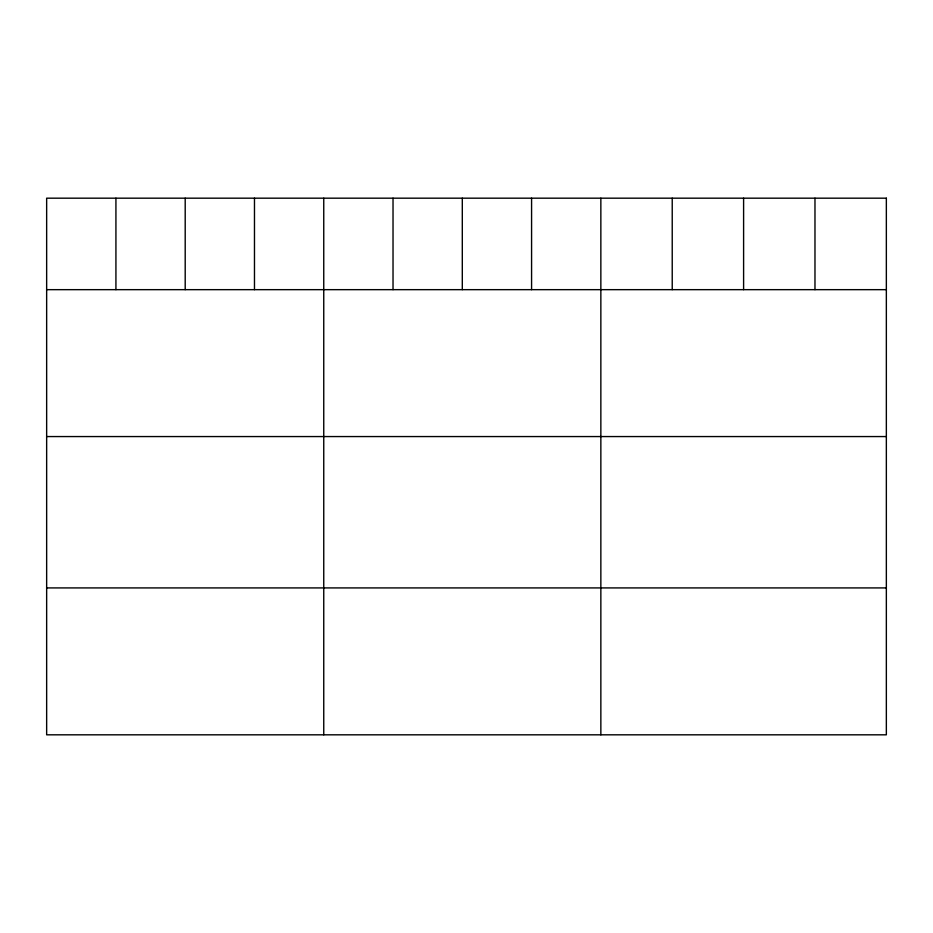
<?xml version="1.0" encoding="UTF-8"?>
<svg xmlns="http://www.w3.org/2000/svg" width="933" height="933" viewBox="0 0 933 933"><rect width="100%" height="100%" fill="white"/><g stroke="black" fill="none" stroke-linecap="round" stroke-linejoin="round"><path stroke-width="1.4" d="M46.65 289.662L886.35 289.662M46.65 436.562L886.35 436.562M46.65 587.918L886.35 587.918M814.975 198.181L814.975 289.662M743.601 198.181L743.601 289.662M672.226 198.181L672.226 289.662M600.852 198.181L600.852 734.819M531.577 198.181L531.577 289.662M462.301 198.181L462.301 289.662M393.026 198.181L393.026 289.662M323.751 198.181L323.751 734.819M254.476 198.181L254.476 289.662M185.201 198.181L185.201 289.662M115.925 198.181L115.925 289.662M886.35 198.181L46.65 198.181L46.65 734.819L886.35 734.819L886.35 198.181"/></g></svg>
